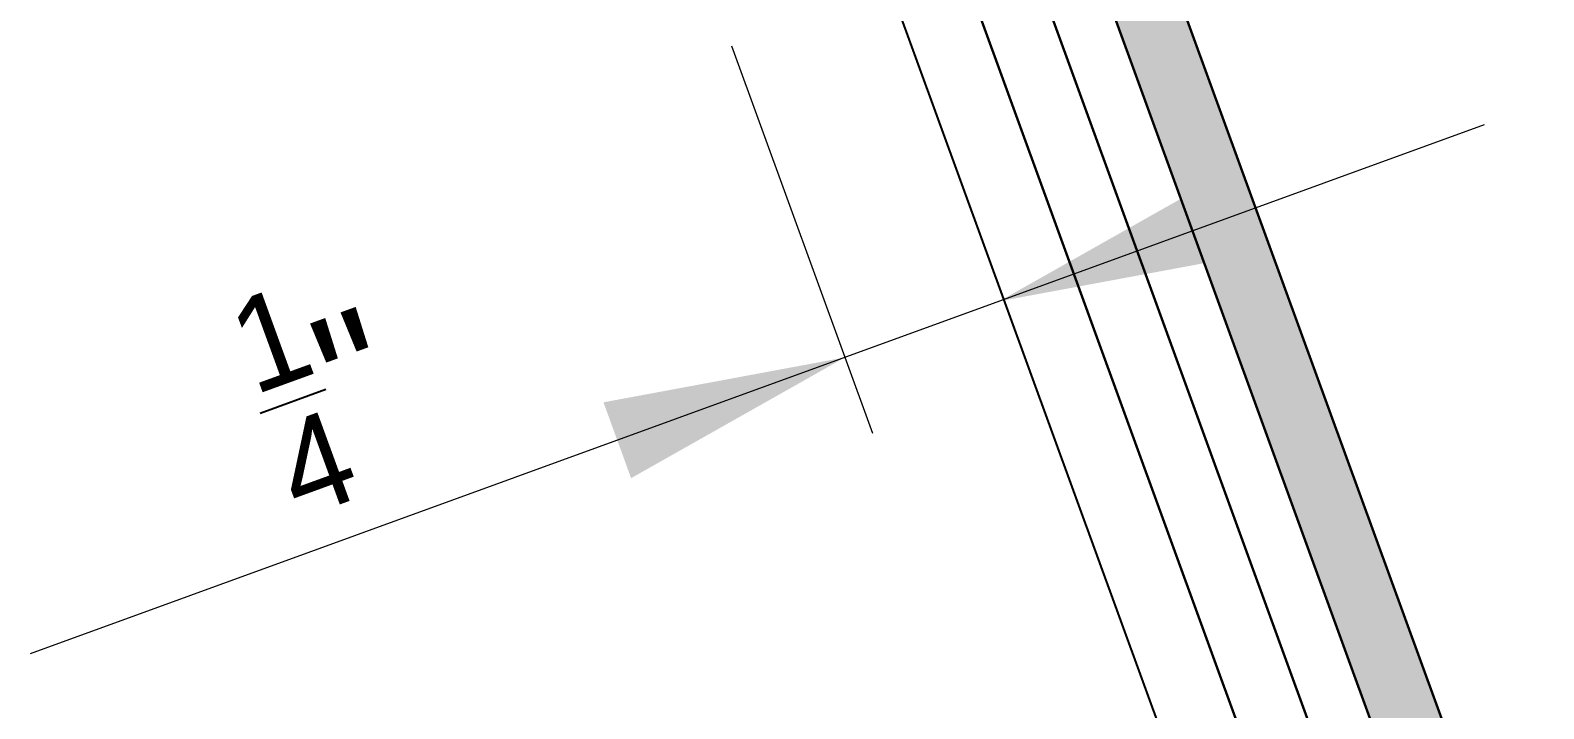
# Model space of a CAD drawing. Header units: inches. Extents: x -154 to 13, y 2 to 55.
# Drawn here: x -149.701 to -146.888, y 27.964 to 29.225 of the extents above; entities that cross this region are included whole.
import ezdxf

# ---------------------------------------------------------------- set-up
doc = ezdxf.new("R2010")
doc.units = ezdxf.units.IN
doc.header["$LTSCALE"] = 2
doc.header["$MEASUREMENT"] = 0
doc.layers.get('0').update_dxf_attribs({"linetype": 'CONTINUOUS'})
doc.styles.add('SIMPLEX', font='')
doc.styles.get('SIMPLEX').set_extended_font_data('Futura Md BT')

msp = doc.modelspace()

# ---------------------------------------------------------------- hatches: boundary and pattern name
msp.add_hatch(color=8).paths.add_polyline_path([(-146.8863, 31.4334), (-148.2939, 30.921), (-148.0301, 30.1961), (-147.9126, 30.2388), (-148.091, 30.7289, -0.414214), (-148.0163, 30.8891), (-147.0784, 31.2304, -0.414214), (-146.9182, 31.1557), (-145.2122, 26.4683, -0.414214), (-145.2869, 26.3081), (-146.2247, 25.9668, -0.414214), (-146.3849, 26.0415), (-147.9126, 30.2388), (-148.0301, 30.1961), (-146.4169, 25.7638), (-145.0092, 26.2762)])

# ---------------------------------------------------------------- linework, layer by layer
at = {"color": 7, "lineweight": 30}
for p, q in [((-148.294, 30.9211), (-146.4169, 25.7638)), ((-148.294, 30.9211), (-146.4169, 25.7638)), ((-148.294, 30.9211), (-146.4169, 25.7638)), ((-148.294, 30.9211), (-146.4166, 25.763)), ((-148.091, 30.7289), (-146.3849, 26.0415))]:
    msp.add_line(p, q, dxfattribs=at)
at = {"color": 3, "lineweight": 30}
msp.add_line((-148.2298, 30.4249), (-146.6052, 25.9613), dxfattribs=at)
at = {"color": 35, "lineweight": 30}
msp.add_line((-148.3472, 30.3821), (-147.1096, 26.9818), dxfattribs=at)
at = {"color": 7}
msp.add_line((-148.1023, 29.3037), (-143.9848, 17.991), dxfattribs=at)
at = {"color": 7, "linetype": 'Continuous', "lineweight": 15}
for p, q in [((-148.3977, 29.1961), (-148.1357, 28.476)), ((-146.9989, 29.0494), (-149.7007, 28.0661))]:
    msp.add_line(p, q, dxfattribs=at)
at = {"color": 7}
for points in [[(-147.5026, 28.9459), (-147.4513, 28.8049), (-147.8998, 28.7215)], [(-148.6355, 28.5336), (-148.5842, 28.3926), (-148.187, 28.617)]]:
    msp.add_solid(points, dxfattribs=at)

# ---------------------------------------------------------------- texts
at = {"color": 7, "insert": (-149.3455, 28.7106), "char_height": 0.25, "attachment_point": 1, "rotation": 20, "style": 'SIMPLEX'}
msp.add_mtext_dynamic_manual_height_columns('\\A1;{\\H0.7x;\\S1/4;}"', width=10.181785, gutter_width=12.5, heights=[0], dxfattribs=at)

doc.saveas('drawing.dxf')
